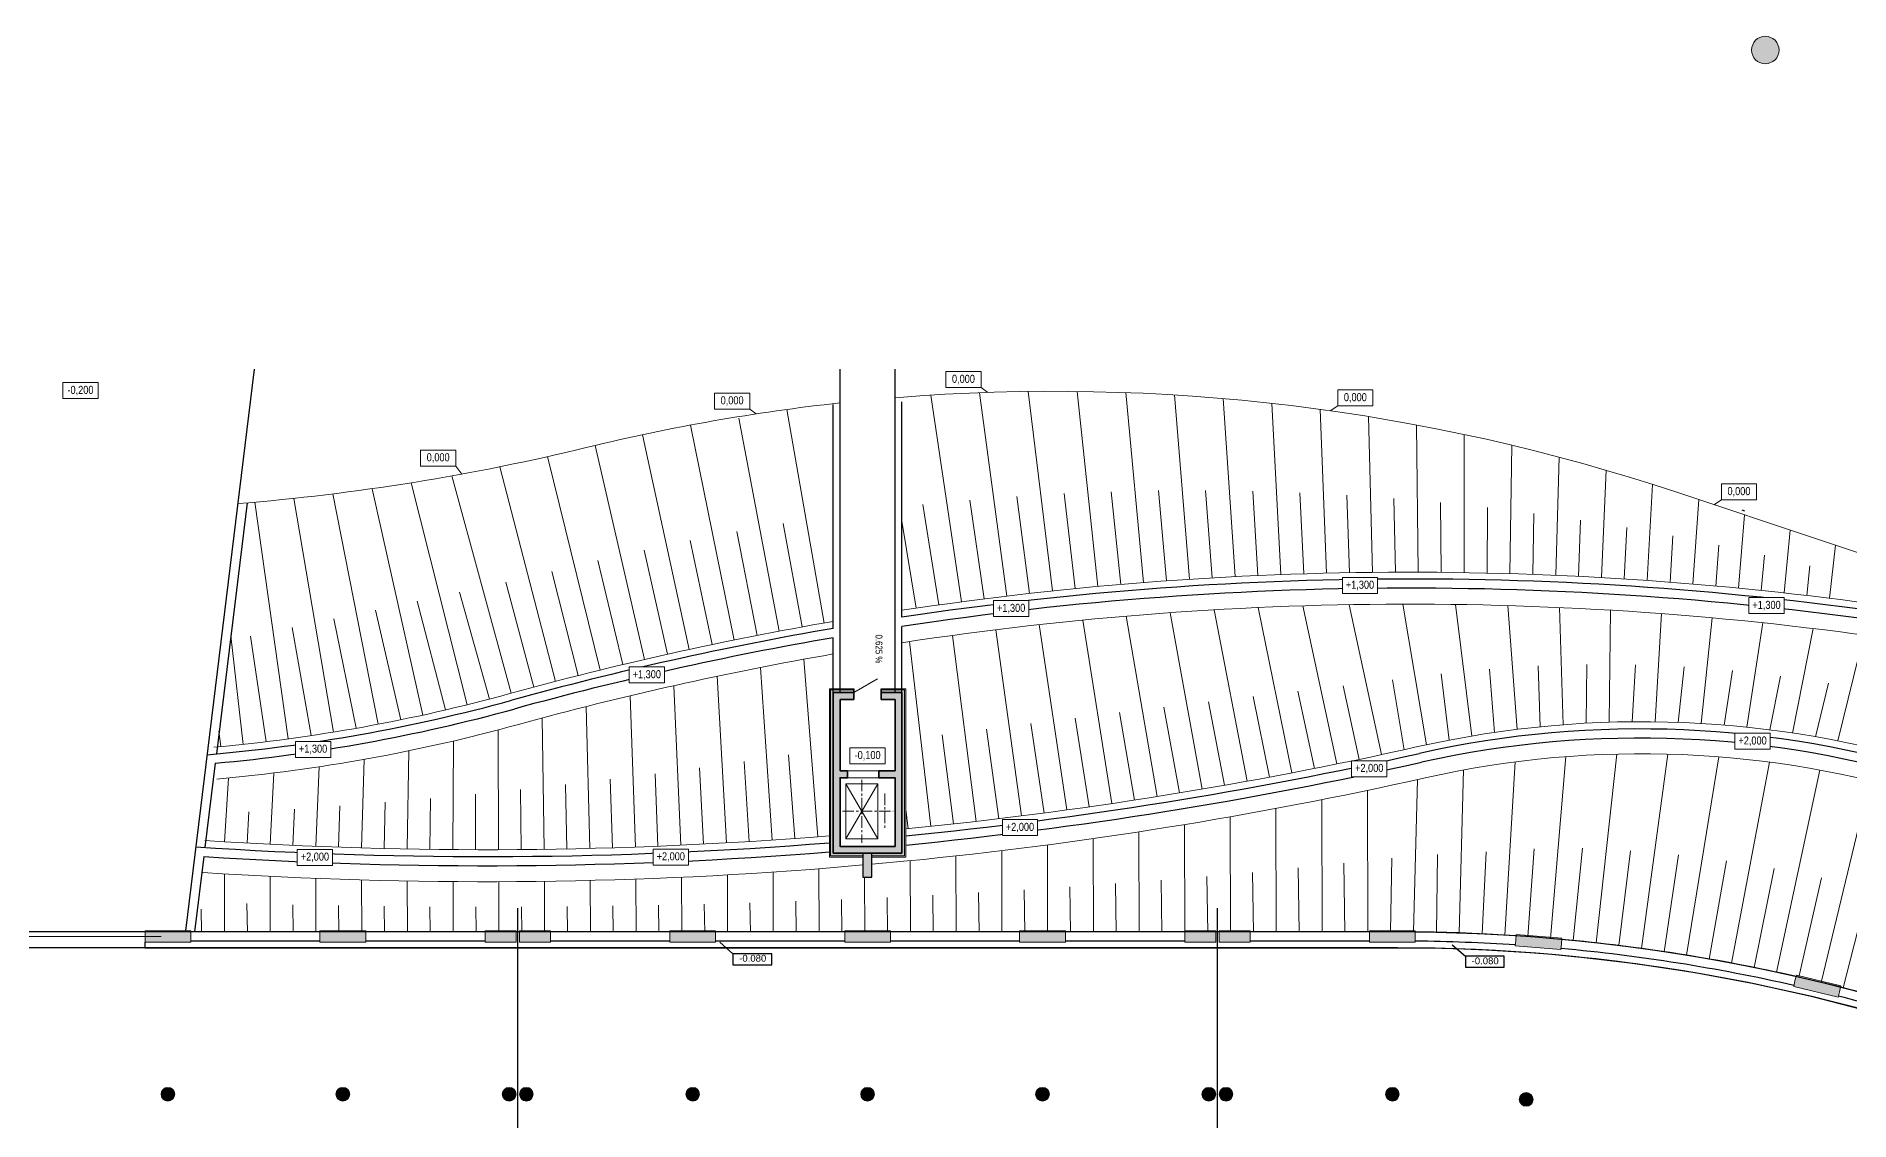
# Model space of a CAD drawing. Header units: millimetres. Extents: x 72919 to 485785, y -53256 to 338519.
# Drawn here: x 277277 to 356589, y 251501 to 298911 of the extents above; entities that cross this region are included whole.
import ezdxf
from ezdxf.enums import TextEntityAlignment as Align

# ---------------------------------------------------------------- set-up
doc = ezdxf.new("R2010")
doc.units = ezdxf.units.MM
doc.set_wipeout_variables(frame=1)
doc.linetypes.add('CENTER', pattern=[2, 1.25, -0.25, 0.25, -0.25])
for name, color, linetype, lineweight in [('door', 177, 'Continuous', 9), ('gr', 251, 'Continuous', 40), ('h', 7, 'Continuous', 9), ('lifts', 7, 'Continuous', 35), ('wall', 5, 'Continuous', 40)]:
    doc.layers.add(name, color=color, linetype=linetype, lineweight=lineweight)
doc.styles.add('STW_ARIAL', font='arial.ttf')
doc.styles.add('Шрифт надписей', font='ARIALN.TTF')

# ---------------------------------------------------------------- blocks, each defined once
blk = doc.blocks.new('Откосы  по обваловке')
at = {"layer": 'gr', "lineweight": 18, "flags": 128}
for points in [[(35222.674, 32860.108, 0.032557), (35217.396, 32870.008, -0.039553), (35210.301, 32883.779, -0.039028)], [(35199.852, 32881.466, 0.044647), (35206.107, 32869.884, -0.024433), (35213.501, 32857.424, -0.024229)], [(35195.856, 32880.57, 0.036571), (35204.539, 32854.672, 0.036472)], [(35198.566, 32880.913, 0.044647), (35204.94, 32869.111, -0.024022), (35212.15, 32856.982, -0.024022)], [(35191.917, 32879.755), (35206.789, 32834.274), (35208.505, 32829.014), (35209.399, 32825.975, -0.169619), (35205.761, 32774.107, -0.169619)], [(35194.5, 32880.223, 0.036472), (35203.219, 32854.201, 0.036472)], [(35230.217, 32804.477), (35230.332, 32824.068, 0.10099), (35223.636, 32857.897)], [(35219.976, 32769.086, 0.027235), (35223.423, 32776.232, 0.106055), (35228.256, 32803.194, 0.031282), (35227.47, 32811.319, 0.077301), (35213.549, 32854.283, 0.077119)], [(35221.201, 32768.409, 0.030347), (35224.717, 32775.698, 0.106069), (35229.655, 32803.242, 0.031282), (35228.852, 32811.54, 0.076939), (35214.895, 32854.723, 0.076939)], [(35204.553, 32851.09, 0.030459), (35215.041, 32830.7, -0.267852), (35215.676, 32787.732, -0.000158), (35208.504, 32774.8, -0.000158)], [(35205.862, 32851.591, 0.030365), (35216.244, 32831.417, -0.267831), (35216.9, 32787.052, -0.000174), (35209.004, 32772.817)]]:
    blk.add_lwpolyline(points, format="xyb", dxfattribs=at)
for points in [[(35210.595, 32883.084), (35201.214, 32878.482)], [(35204.709, 32882.271), (35200.371, 32880.287)], [(35200.594, 32881.474), (35199.974, 32881.186)], [(35204.968, 32881.452), (35200.792, 32879.37)], [(35211.283, 32881.514), (35202.105, 32876.701)], [(35198.774, 32880.435), (35196.073, 32879.731)], [(35192.95, 32879.783), (35192.004, 32879.459)], [(35205.895, 32879.834), (35201.66, 32877.577)], [(35212, 32879.954), (35203.044, 32874.944)], [(35194.736, 32879.308), (35192.323, 32878.511)], [(35197.639, 32879.125), (35196.325, 32878.774)], [(35199.597, 32878.621), (35196.587, 32877.802)], [(35206.823, 32878.22), (35202.575, 32875.808)], [(35212.746, 32878.402), (35204.03, 32873.213)], [(35193.809, 32877.964), (35192.625, 32877.558)], [(35195.253, 32877.373), (35192.945, 32876.61)], [(35198.377, 32877.273), (35196.849, 32876.848)], [(35200.469, 32876.827), (35197.122, 32875.878)], [(35207.751, 32876.61), (35203.538, 32874.064)], [(35213.521, 32876.86), (35205.062, 32871.51)], [(35194.383, 32876.046), (35193.247, 32875.657)], [(35195.79, 32875.444), (35193.566, 32874.709)], [(35199.129, 32875.429), (35197.394, 32874.927)], [(35201.389, 32875.056), (35197.677, 32873.96)], [(35208.682, 32875), (35204.547, 32872.347)], [(35214.359, 32875.264), (35206.141, 32869.833)], [(35194.967, 32874.133), (35193.869, 32873.756)], [(35196.346, 32873.521), (35194.188, 32872.809)], [(35199.893, 32873.594), (35197.959, 32873.011)], [(35202.357, 32873.308), (35198.252, 32872.048)], [(35209.634, 32873.357), (35205.604, 32870.656)], [(35215.393, 32873.388), (35207.235, 32868.153)], [(35195.561, 32872.222), (35194.49, 32871.855)], [(35200.671, 32871.768), (35198.545, 32871.103)], [(35196.924, 32871.606), (35194.81, 32870.908)], [(35203.373, 32871.584), (35198.848, 32870.142)], [(35210.677, 32871.566), (35206.701, 32868.979)], [(35216.465, 32871.541), (35208.305, 32866.459)], [(35196.165, 32870.315), (35195.112, 32869.954)], [(35197.521, 32869.697), (35195.431, 32869.007)], [(35201.461, 32869.95), (35199.151, 32869.2)], [(35204.435, 32869.885), (35199.465, 32868.243)], [(35211.749, 32869.798), (35207.783, 32867.292)], [(35217.575, 32869.718), (35209.353, 32864.751)], [(35196.78, 32868.412), (35195.733, 32868.053)], [(35198.138, 32867.794), (35196.053, 32867.106)], [(35202.264, 32868.141), (35199.777, 32867.304)], [(35205.532, 32868.209), (35200.101, 32866.35)], [(35212.831, 32868.036), (35208.842, 32865.591)], [(35218.669, 32867.886), (35210.378, 32863.029)], [(35197.404, 32866.512), (35196.355, 32866.152)], [(35203.08, 32866.34), (35200.424, 32865.415)], [(35206.605, 32866.536), (35200.758, 32864.464)], [(35213.887, 32866.259), (35209.878, 32863.875)], [(35198.776, 32865.899), (35196.674, 32865.205)], [(35219.718, 32866.028), (35211.379, 32861.293)], [(35198.039, 32864.615), (35196.976, 32864.251)], [(35203.909, 32864.549), (35201.091, 32863.532)], [(35207.647, 32864.862), (35201.435, 32862.586)], [(35199.434, 32864.01), (35197.296, 32863.304)], [(35214.915, 32864.466), (35210.891, 32862.146)], [(35220.661, 32864.112), (35212.357, 32859.544)], [(35208.66, 32863.185), (35202.131, 32860.715)], [(35198.683, 32862.722), (35197.598, 32862.35)], [(35200.112, 32862.127), (35197.918, 32861.403)], [(35204.75, 32862.765), (35201.777, 32861.658)], [(35215.918, 32862.658), (35211.88, 32860.403)], [(35221.676, 32862.237), (35213.311, 32857.781)], [(35209.644, 32861.506), (35202.848, 32858.851)], [(35199.338, 32860.833), (35198.22, 32860.449)], [(35205.604, 32860.991), (35202.484, 32859.79)], [(35216.893, 32860.836), (35212.846, 32858.647)], [(35200.81, 32860.252), (35198.539, 32859.502)], [(35210.601, 32859.823), (35203.585, 32856.995)], [(35200.003, 32858.947), (35198.841, 32858.548)], [(35206.47, 32859.225), (35203.211, 32857.93)], [(35201.528, 32858.383), (35199.161, 32857.601)], [(35207.349, 32857.468), (35203.957, 32856.078)], [(35211.531, 32858.135), (35204.341, 32855.147)], [(35200.678, 32857.064), (35199.463, 32856.648)], [(35202.267, 32856.52), (35199.782, 32855.7)], [(35218.602, 32855.936), (35215.174, 32854.165)], [(35224.228, 32856.447), (35216.055, 32852.365)], [(35201.363, 32855.185), (35200.084, 32854.747)], [(35219.575, 32855.292), (35215.617, 32853.267)], [(35203.026, 32854.665), (35200.404, 32853.799)], [(35203.219, 32854.201), (35203.782, 32852.887)], [(35224.992, 32854.454), (35216.912, 32850.553)], [(35213.697, 32853.989), (35206.308, 32850.586)], [(35220.401, 32853.398), (35216.486, 32851.462)], [(35202.059, 32853.309), (35200.706, 32852.846)], [(35203.295, 32852.648), (35201.026, 32851.898)], [(35203.941, 32852.518), (35204.553, 32851.09)], [(35206.676, 32851.857), (35205.902, 32851.5)], [(35214.543, 32852.276), (35207.133, 32848.768)], [(35225.707, 32852.443), (35217.744, 32848.73)], [(35202.764, 32851.437), (35201.328, 32850.945)], [(35210.269, 32851.361), (35206.717, 32849.678)], [(35221.192, 32851.49), (35217.33, 32849.644)], [(35204.605, 32850.974), (35201.647, 32849.997)], [(35215.366, 32850.554), (35207.977, 32846.958)], [(35226.372, 32850.414), (35218.551, 32846.896)], [(35203.48, 32849.568), (35201.949, 32849.044)], [(35211.105, 32849.594), (35207.552, 32847.863)], [(35221.948, 32849.568), (35218.15, 32847.815)], [(35205.425, 32849.138), (35202.269, 32848.096)], [(35216.167, 32848.821), (35208.84, 32845.158)], [(35226.986, 32848.37), (35219.334, 32845.051)], [(35204.205, 32847.703), (35202.571, 32847.143)], [(35206.265, 32847.31), (35202.89, 32846.195)], [(35211.938, 32847.826), (35208.405, 32846.058)], [(35216.947, 32847.075), (35209.723, 32843.367)], [(35222.668, 32847.633), (35218.945, 32845.976)], [(35227.55, 32846.311), (35220.092, 32843.196)], [(35204.941, 32845.841), (35203.192, 32845.242)], [(35207.126, 32845.488), (35203.512, 32844.294)], [(35212.771, 32846.056), (35209.278, 32844.263)], [(35223.353, 32845.687), (35219.716, 32844.126)], [(35217.705, 32845.316), (35210.624, 32841.585)], [(35205.687, 32843.983), (35203.814, 32843.341)], [(35213.602, 32844.285), (35210.17, 32842.476)], [(35228.062, 32844.24), (35220.824, 32841.33)], [(35208.008, 32843.673), (35204.134, 32842.393)], [(35218.442, 32843.542), (35211.545, 32839.813)], [(35224.001, 32843.728), (35220.461, 32842.265)], [(35214.432, 32842.512), (35211.081, 32840.699)], [(35206.443, 32842.128), (35204.436, 32841.44)], [(35208.911, 32841.865), (35204.755, 32840.492)], [(35219.158, 32841.752), (35212.484, 32838.051)], [(35224.613, 32841.759), (35221.18, 32840.395)], [(35228.523, 32842.156), (35221.531, 32839.455)], [(35215.261, 32840.735), (35212.012, 32838.932)], [(35207.21, 32840.277), (35205.057, 32839.539)], [(35209.834, 32840.063), (35205.377, 32838.591)], [(35219.854, 32839.944), (35213.443, 32836.299)], [(35228.932, 32840.063), (35222.213, 32837.571)], [(35225.189, 32839.781), (35221.875, 32838.515)], [(35207.986, 32838.429), (35205.679, 32837.638)], [(35216.089, 32838.956), (35212.96, 32837.175)], [(35210.779, 32838.269), (35205.998, 32836.69)], [(35220.53, 32838.119), (35214.42, 32834.558)], [(35225.727, 32837.793), (35222.544, 32836.626)], [(35229.289, 32837.96), (35222.869, 32835.677)], [(35216.918, 32837.172), (35213.928, 32835.429)], [(35208.773, 32836.585), (35206.3, 32835.737)], [(35211.744, 32836.482), (35206.62, 32834.789)], [(35221.208, 32836.206), (35215.416, 32832.824)], [(35217.76, 32835.352), (35214.916, 32833.69)], [(35226.23, 32835.797), (35223.188, 32834.728)], [(35229.593, 32835.85), (35223.5, 32833.775)], [(35209.579, 32834.745), (35206.922, 32833.836)], [(35212.733, 32834.698), (35207.241, 32832.888)], [(35221.958, 32833.986), (35216.438, 32831.089)], [(35226.695, 32833.793), (35223.805, 32832.822)], [(35229.846, 32833.733), (35224.105, 32831.864)], [(35210.396, 32832.911), (35207.542, 32831.935)], [(35213.741, 32832.924), (35207.861, 32830.987)], [(35218.667, 32833.389), (35215.928, 32831.951)], [(35219.578, 32831.447), (35216.939, 32830.21)], [(35222.663, 32831.786), (35217.415, 32829.329)], [(35227.123, 32831.783), (35224.397, 32830.907)], [(35230.046, 32831.611), (35224.684, 32829.946)], [(35211.252, 32830.991), (35208.192, 32830.043)], [(35214.872, 32830.986), (35208.483, 32829.086)], [(35223.326, 32829.602), (35218.312, 32827.526)], [(35227.515, 32829.766), (35224.963, 32828.985)], [(35212.03, 32829.138), (35208.757, 32828.124)], [(35215.895, 32829.203), (35209.048, 32827.167)], [(35220.442, 32829.492), (35217.876, 32828.428)], [(35230.194, 32829.486), (35225.237, 32828.02)], [(35221.235, 32827.512), (35218.731, 32826.606)], [(35223.948, 32827.429), (35219.126, 32825.685)], [(35227.869, 32827.745), (35225.503, 32827.055)], [(35230.289, 32827.358), (35225.764, 32826.086)], [(35212.804, 32827.161), (35209.335, 32826.209)], [(35216.933, 32827.168), (35209.594, 32825.244)], [(35228.186, 32825.719), (35226.017, 32825.118)], [(35213.574, 32825.198), (35209.842, 32824.275)], [(35217.841, 32825.129), (35210.077, 32823.303)], [(35221.955, 32825.51), (35219.503, 32824.746)], [(35224.533, 32825.264), (35219.855, 32823.808)], [(35230.331, 32825.23), (35226.265, 32824.146)], [(35222.602, 32823.486), (35220.19, 32822.853)], [(35228.466, 32823.689), (35226.505, 32823.174)], [(35214.261, 32823.201), (35210.3, 32822.328)], [(35218.641, 32823.047), (35210.51, 32821.35)], [(35225.081, 32823.102), (35220.499, 32821.901)], [(35230.326, 32823.103), (35226.739, 32822.199)], [(35214.809, 32821.166), (35210.708, 32820.37)], [(35219.333, 32820.926), (35210.894, 32819.388)], [(35223.176, 32821.443), (35220.79, 32820.931)], [(35225.596, 32820.938), (35221.056, 32819.966)], [(35228.708, 32821.656), (35226.966, 32821.224)], [(35230.314, 32820.989), (35227.188, 32820.245)], [(35223.677, 32819.382), (35221.302, 32818.984)], [(35228.914, 32819.621), (35227.401, 32819.268)], [(35215.285, 32819.111), (35211.067, 32818.403)], [(35219.913, 32818.772), (35211.228, 32817.416)], [(35226.077, 32818.768), (35221.524, 32818.007)], [(35230.301, 32818.888), (35227.609, 32818.286)], [(35215.689, 32817.039), (35211.376, 32816.427)], [(35224.105, 32817.304), (35221.726, 32817.016)], [(35229.082, 32817.585), (35227.81, 32817.306)], [(35220.381, 32816.592), (35211.511, 32815.436)], [(35226.526, 32816.589), (35221.903, 32816.03)], [(35230.289, 32816.8), (35228.005, 32816.322)], [(35216.019, 32814.952), (35211.634, 32814.444)], [(35224.458, 32815.211), (35222.059, 32815.03)], [(35220.735, 32814.39), (35211.744, 32813.45)], [(35226.943, 32814.394), (35222.192, 32814.037)], [(35216.276, 32812.855), (35211.842, 32812.454)], [(35220.975, 32812.173), (35211.927, 32811.458)], [(35216.458, 32810.75), (35212, 32810.461)]]:
    blk.add_lwpolyline(points, dxfattribs=at)

msp = doc.modelspace()

# ---------------------------------------------------------------- hatches: boundary and pattern name
at = {"ltscale": 500, "true_color": 0x000000}
h = msp.add_hatch(color=18, dxfattribs=at)
h.dxf.hatch_style = 1
edge = h.paths.add_edge_path()
edge.add_arc((352897.53444, 298310.91571), 600, 180, 540, ccw=False)
h = msp.add_hatch(color=18, dxfattribs=at)
h.dxf.hatch_style = 1
h.paths.add_polyline_path([(314835.43379, 266495.09178), (314130.43379, 266495.09178), (314130.43379, 266795.09178), (314835.43379, 266795.09178), (314835.43379, 269915.09178), (314235.43379, 269915.09178), (314235.43379, 270215.09178), (315135.43379, 270215.09178), (315135.43379, 263195.09178), (312435.43379, 263195.09178), (312135.43379, 263195.09178), (312135.43379, 270215.09178), (313035.43379, 270215.09178), (313035.43379, 269915.09178), (312435.43379, 269915.09178), (312435.43379, 266795.09178), (312750.43379, 266795.09178), (312750.43379, 266495.09178), (312435.43379, 266495.09178), (312435.43379, 263495.09178), (314835.43379, 263495.09178)])
h = msp.add_hatch(color=18, dxfattribs=at)
h.dxf.hatch_style = 1
edge = h.paths.add_edge_path()
edge.add_arc((283035.43379, 252654.99944), 300, 9, 369)
h = msp.add_hatch(color=18, dxfattribs=at)
h.dxf.hatch_style = 1
edge = h.paths.add_edge_path()
edge.add_arc((290685.43379, 252654.99944), 300, 9, 369)
h = msp.add_hatch(color=18, dxfattribs=at)
h.dxf.hatch_style = 1
edge = h.paths.add_edge_path()
edge.add_arc((297960.43379, 252654.99944), 300, 9, 369)
h = msp.add_hatch(color=18, dxfattribs=at)
h.dxf.hatch_style = 1
edge = h.paths.add_edge_path()
edge.add_arc((298710.43379, 252654.99944), 300, 9, 369)
h = msp.add_hatch(color=18, dxfattribs=at)
h.dxf.hatch_style = 1
edge = h.paths.add_edge_path()
edge.add_arc((305985.43379, 252654.99944), 300, 9, 369)
h = msp.add_hatch(color=18, dxfattribs=at)
h.dxf.hatch_style = 1
edge = h.paths.add_edge_path()
edge.add_arc((313635.43379, 252654.99944), 300, 9, 369)
h = msp.add_hatch(color=18, dxfattribs=at)
h.dxf.hatch_style = 1
edge = h.paths.add_edge_path()
edge.add_arc((321285.43379, 252654.99944), 300, 9, 369)
h = msp.add_hatch(color=18, dxfattribs=at)
h.dxf.hatch_style = 1
edge = h.paths.add_edge_path()
edge.add_arc((328560.43379, 252654.99944), 300, 9, 369)
h = msp.add_hatch(color=18, dxfattribs=at)
h.dxf.hatch_style = 1
edge = h.paths.add_edge_path()
edge.add_arc((329310.43379, 252654.99944), 300, 9, 369)
h = msp.add_hatch(color=18, dxfattribs=at)
h.dxf.hatch_style = 1
edge = h.paths.add_edge_path()
edge.add_arc((336585.43379, 252654.99944), 300, 9, 369)
h = msp.add_hatch(color=18, dxfattribs=at)
h.dxf.hatch_style = 1
edge = h.paths.add_edge_path()
edge.add_arc((342439.08931, 252433.84897), 300, 0, 360)
at = {"layer": 'wall', "lineweight": 18, "ltscale": 0.007407, "true_color": 0x000000}
h = msp.add_hatch(color=18, dxfattribs=at)
h.dxf.hatch_style = 1
h.paths.add_polyline_path([(312135.43379, 270215.09178), (312015.43379, 270335.09178), (312015.43379, 263075.09178), (312135.43379, 263195.09178)])
h = msp.add_hatch(color=18, dxfattribs=at)
h.dxf.hatch_style = 1
h.paths.add_polyline_path([(313035.43379, 270335.09178), (313035.43379, 270215.09178), (312135.43379, 270215.09178), (312015.43379, 270335.09178)])
h.paths.add_polyline_path([(314235.43379, 270215.09178), (314235.43379, 270335.09178), (315255.43379, 270335.09178), (315135.43379, 270215.09178)])
h = msp.add_hatch(color=18, dxfattribs=at)
h.dxf.hatch_style = 1
h.paths.add_polyline_path([(315135.43379, 270215.09178), (315255.43379, 270335.09178), (315255.43379, 263075.09178), (315135.43379, 263195.09178)])
h = msp.add_hatch(color=18, dxfattribs=at)
h.dxf.hatch_style = 1
h.paths.add_polyline_path([(313826.96172, 263195.09178), (313826.96172, 263075.09178), (315255.43379, 263075.09178), (315135.43379, 263195.09178)])
h.paths.add_polyline_path([(313426.96172, 263075.09178), (313426.96172, 263195.09178), (312135.43379, 263195.09178), (312015.43379, 263075.09178)])
h = msp.add_hatch(color=18, dxfattribs=at)
h.dxf.hatch_style = 1
h.paths.add_polyline_path([(313826.96172, 263195.09178), (313426.96172, 263195.09178), (313426.96172, 262145.09178), (313826.96172, 262145.09178)])
h = msp.add_hatch(color=18, dxfattribs=at)
h.dxf.hatch_style = 1
h.paths.add_polyline_path([(282035.43379, 259804.99944), (284035.43379, 259804.99944), (284035.43379, 259304.99944), (282035.43379, 259304.99944)])
h = msp.add_hatch(color=18, dxfattribs=at)
h.dxf.hatch_style = 1
h.paths.add_polyline_path([(289685.43379, 259804.99944), (291685.43379, 259804.99944), (291685.43379, 259304.99944), (289685.43379, 259304.99944)])
h = msp.add_hatch(color=18, dxfattribs=at)
h.dxf.hatch_style = 1
h.paths.add_polyline_path([(296910.43379, 259804.99944), (298260.43379, 259804.99944), (298260.43379, 259304.99944), (296910.43379, 259304.99944)])
h = msp.add_hatch(color=18, dxfattribs=at)
h.dxf.hatch_style = 1
h.paths.add_polyline_path([(298410.43379, 259804.99944), (299760.43379, 259804.99944), (299760.43379, 259304.99944), (298410.43379, 259304.99944)])
h = msp.add_hatch(color=18, dxfattribs=at)
h.dxf.hatch_style = 1
h.paths.add_polyline_path([(304985.43379, 259804.99944), (306985.43379, 259804.99944), (306985.43379, 259304.99944), (304985.43379, 259304.99944)])
h = msp.add_hatch(color=18, dxfattribs=at)
h.dxf.hatch_style = 1
h.paths.add_polyline_path([(312635.43379, 259804.99944), (314635.43379, 259804.99944), (314635.43379, 259304.99944), (312635.43379, 259304.99944)])
h = msp.add_hatch(color=18, dxfattribs=at)
h.dxf.hatch_style = 1
h.paths.add_polyline_path([(320285.43379, 259804.99944), (322285.43379, 259804.99944), (322285.43379, 259304.99944), (320285.43379, 259304.99944)])
h = msp.add_hatch(color=18, dxfattribs=at)
h.dxf.hatch_style = 1
h.paths.add_polyline_path([(327510.43399, 259804.99944), (328860.43399, 259804.99944), (328860.43399, 259304.99944), (327510.43399, 259304.99944)])
h = msp.add_hatch(color=18, dxfattribs=at)
h.dxf.hatch_style = 1
h.paths.add_polyline_path([(329010.43405, 259804.99944), (330360.43405, 259804.99944), (330360.43405, 259304.99944), (329010.43405, 259304.99944)])
h = msp.add_hatch(color=18, dxfattribs=at)
h.dxf.hatch_style = 1
h.paths.add_polyline_path([(337585.03123, 259805.20005), (335585.03123, 259805.19318), (335585.03295, 259305.19318), (337585.03295, 259305.20005)])
h = msp.add_hatch(color=18, dxfattribs=at)
h.dxf.hatch_style = 1
h.paths.add_polyline_path([(335585.43379, 259804.99944), (336935.43379, 259804.99944), (336935.43379, 259304.99944), (335585.43379, 259304.99944)])
h = msp.add_hatch(color=18, dxfattribs=at)
h.dxf.hatch_style = 1
h.paths.add_polyline_path([(343957.3599, 258985.11264), (341963.52469, 259142.02398), (342002.75253, 259640.48278), (343996.58773, 259483.57144)])
h = msp.add_hatch(color=18, dxfattribs=at)
h.dxf.hatch_style = 1
h.paths.add_polyline_path([(356082.19319, 256905.89631), (354137.45174, 257372.78036), (354254.17276, 257858.96572), (356198.9142, 257392.08167)])

# ---------------------------------------------------------------- linework, layer by layer
at = {"color": 18, "ltscale": 500, "true_color": 0x000000}
for p, q in [((286810.43376, 284354.99944), (283804.31134, 259804.99944)), ((312135.43379, 273117.36129), (312135.43379, 282810.15472)), ((286498.03329, 278512.66349), (285154.22296, 267538.21245)), ((352004.09262, 278150.91924), (351890.66955, 278190.48952)), ((285104.48977, 267132.058), (284653.83396, 263451.70223)), ((284605.14043, 263054.03843), (284201.17648, 259754.99944))]:
    msp.add_line(p, q, dxfattribs=at)
for points in [[(312435.43379, 270214.99944), (312435.43379, 284354.99944)], [(314835.43379, 270214.99944), (314835.43379, 284354.99944)], [(312135.43379, 273024.98771), (312135.43379, 282647.71154)], [(315135.43379, 273511.38067), (315135.43379, 282933.18136)], [(315135.43379, 270214.99944), (315135.43379, 273106.79689)], [(312135.43379, 270214.99944), (312135.43379, 272619.05118)], [(313426.96172, 263195.09178), (313426.96172, 262145.09178), (313826.96172, 262145.09178), (313826.96172, 263195.09178), (313426.96172, 263195.09178)], [(298335.43379, 187152.81026), (298335.43379, 260799.18669)], [(328935.43379, 187152.81026), (328935.43379, 260799.18669)], [(289685.43379, 259354.99944), (284035.43379, 259354.99944)], [(289685.43379, 259754.99944), (284201.17648, 259754.99944)], [(296910.43379, 259754.99944), (291685.43379, 259754.99944)], [(296910.43379, 259354.99944), (291685.43379, 259354.99944)], [(304985.43379, 259754.99944), (299760.43379, 259754.99944)], [(304985.43379, 259354.99944), (299760.43379, 259354.99944)], [(312635.43379, 259754.99944), (306985.43379, 259754.99944)], [(312635.43379, 259354.99944), (306985.43379, 259354.99944)], [(320285.43379, 259754.99944), (314635.43379, 259754.99944)], [(320285.43379, 259354.99944), (314635.43379, 259354.99944)], [(327510.43399, 259754.99944), (322285.43379, 259754.99944)], [(327510.43399, 259354.99944), (322285.43379, 259354.99944)], [(335585.43379, 259754.99944), (330360.43405, 259754.99944)], [(335585.43379, 259354.99944), (330360.43405, 259354.99944)], [(282020.09029, 259304.99944), (282020.09029, 259051.17079)], [(337570.09057, 259051.17079), (282020.09029, 259051.17079)], [(307173.79182, 259301.28798), (307748.0287, 258802.29295)], [(339206.424, 259188.56574), (339780.66089, 258689.57071)]]:
    msp.add_lwpolyline(points, dxfattribs=at)
for points in [[(415650.43379, 180914.99944, 0.4142135624), (336810.43379, 259754.99944), (221610.43379, 259754.99944, 0.4142135624), (142770.43379, 180914.99944), (142770.43379, 104414.99944, 0.4142135624), (221610.43379, 25574.99944), (336810.43379, 25574.99944, 0.4142135624), (415650.43379, 104414.99944)], [(414950.43379, 180914.99944, 0.4142135624), (336810.43379, 259054.99944), (221610.43379, 259054.99944, 0.4142135624), (143470.43379, 180914.99944), (143470.43379, 104414.99944, 0.4142135624), (221610.43379, 26274.99944), (336810.43379, 26274.99944, 0.4142135624), (414950.43379, 104414.99944)]]:
    msp.add_lwpolyline(points, format="xyb", close=True, dxfattribs=at)
for points in [[(341998.73395, 259584.09847, 0.0140072574), (337585.43379, 259751.19021, 0.0140072574)], [(341967.34778, 259185.29929, 0.0139785477), (337585.43379, 259351.17079, 0.0139785477)], [(354241.41579, 257803.92235, 0.0329396854), (343992.56862, 259427.18028, 0.0329396854)], [(388758.73788, 239272.85203, 0.1813556351), (337567.12652, 259051.18543, 0.1813556351)], [(354148.03009, 257414.94294, 0.0329073073), (343961.18245, 259028.3811, 0.0329073073)], [(366054.889, 254130.48578, 0.0329396854), (356186.15563, 257337.03163, 0.0329396854)], [(365901.80325, 253760.90408, 0.0329073073), (356092.76994, 256948.05221, 0.0329073073)]]:
    msp.add_lwpolyline(points, format="xyb", dxfattribs=at)
for points in [[(309443.13422, 258802.29586), (307748.0287, 258802.29295), (307748.02953, 258322.89326), (309443.13505, 258322.89617)], [(341475.76641, 258689.57362), (339780.66089, 258689.57071), (339780.66171, 258210.17102), (341475.76723, 258210.17394)]]:
    msp.add_lwpolyline(points, close=True, dxfattribs=at)
for centre, radius, start, end in [((337325.9592, 127148.51846), 147635.49187, 81.0052906646, 98.6446700156), ((337325.9592, 127148.51846), 148035.49187, 81.0052906646, 98.6211334873), ((337325.9592, 127148.51846), 148035.49187, 99.7974385256, 105.3759844339), ((337325.9592, 127148.51846), 147635.49187, 99.8242463556, 105.3759844339), ((278411.41483, 341387.12766), 74156.10385, 274.900944613, 285.3759844339), ((278411.41483, 341387.12766), 74556.10385, 275.1505093892, 285.3759844339), ((347428.28292, 224373.75371), 44253.70416, 42.8775228342, 102.6019006349), ((347428.28292, 224373.75371), 43853.70416, 42.8775228342, 102.6019006349), ((296914.97454, 450322.09746), 187272.20878, 275.6356288371, 282.6019006349), ((296914.97454, 450322.09746), 187672.20878, 275.6235784247, 282.6019006349), ((296914.97454, 450322.09746), 187272.20878, 266.1234620648, 274.6096469895), ((296914.97454, 450322.09746), 187672.20878, 266.2391434089, 274.5998008941)]:
    msp.add_arc(centre, radius, start, end, dxfattribs=at)
at = {"layer": 'door', "linetype": 'ByBlock', "ltscale": 100}
msp.add_line((313035.43379, 270215.09178), (314074.66427, 270815.09178), dxfattribs=at)
at = {"layer": 'h'}
for p, q in [((318597.0947, 283553.09311), (318886.95749, 283341.79831)), ((308479.42545, 282613.9696), (308769.28824, 282402.6748)), ((334196.64293, 282750.4328), (333872.87705, 282539.138)), ((295624.00878, 280123.53913), (295890.37347, 279771.00563)), ((350974.58534, 278644.45915), (350650.81946, 278433.16435))]:
    msp.add_line(p, q, dxfattribs=at)
for points in [[(317057.0947, 283553.09311), (318597.0947, 283553.09311), (318597.0947, 284253.09311), (317057.0947, 284253.09311)], [(278440.43376, 283768.71142), (279980.43376, 283768.71142), (279980.43376, 283068.71142), (278440.43376, 283068.71142)], [(306939.42545, 282613.9696), (308479.42545, 282613.9696), (308479.42545, 283313.9696), (306939.42545, 283313.9696)], [(334196.64293, 282750.4328), (335736.64293, 282750.4328), (335736.64293, 283450.4328), (334196.64293, 283450.4328)], [(294084.00878, 280123.53913), (295624.00878, 280123.53913), (295624.00878, 280823.53913), (294084.00878, 280823.53913)], [(350974.58534, 278644.45915), (352514.58534, 278644.45915), (352514.58534, 279344.45915), (350974.58534, 279344.45915)], [(312865.43379, 267104.99945), (314405.43379, 267104.99945), (314405.43379, 267804.99945), (312865.43379, 267804.99945)]]:
    msp.add_lwpolyline(points, close=True, dxfattribs=at)
at = {"layer": 'lifts', "color": 0, "lineweight": 5, "ltscale": 100000}
for points in [[(313035.43379, 270385.09178), (311965.43379, 270385.09178), (311965.43379, 263025.09178), (313426.96172, 263025.09178)], [(313035.43379, 270335.09178), (312015.43379, 270335.09178), (312015.43379, 263075.09178), (313426.96172, 263075.09178)], [(313826.96172, 263025.09178), (315305.43379, 263025.09178), (315305.43379, 270385.09178), (314235.43379, 270385.09178)], [(313826.96172, 263075.09178), (315255.43379, 263075.09178), (315255.43379, 270335.09178), (314235.43379, 270335.09178)]]:
    msp.add_lwpolyline(points, dxfattribs=at)
at = {"layer": 'lifts', "color": 0, "ltscale": 100000}
for points in [[(312135.43379, 263195.09178), (312135.43379, 270215.09178)], [(313035.43379, 270215.09178), (312135.43379, 270215.09178)], [(313035.43379, 269915.09178), (312435.43379, 269915.09178)], [(312435.43379, 266795.09178), (312435.43379, 269915.09178)], [(313035.43379, 269915.09178), (313035.43379, 270385.09178)], [(314235.43379, 269915.09178), (314235.43379, 270385.09178)], [(315135.43379, 270215.09178), (314235.43379, 270215.09178)], [(314835.43379, 269915.09178), (314235.43379, 269915.09178)], [(314835.43379, 266795.09178), (314835.43379, 269915.09178)], [(315135.43379, 270215.09178), (315135.43379, 263195.09178)], [(312435.43379, 266795.09178), (312750.43379, 266795.09178), (312750.43379, 266495.09178), (312435.43379, 266495.09178), (312435.43379, 263495.09178), (314835.43379, 263495.09178), (314835.43379, 266495.09178), (314130.43379, 266495.09178), (314130.43379, 266795.09178), (314835.43379, 266795.09178)], [(315135.43379, 263195.09178), (312135.43379, 263195.09178)]]:
    msp.add_lwpolyline(points, dxfattribs=at)
at = {"layer": 'lifts', "color": 0, "lineweight": 20, "ltscale": 100000}
msp.add_lwpolyline([(312750.43379, 266495.09178), (314130.43379, 266495.09178), (314130.43379, 266795.09178), (312750.43379, 266795.09178)], close=True, dxfattribs=at)
for points in [[(312685.43379, 263830.09178), (314085.43379, 266230.09178)], [(312685.43379, 266230.09178), (314085.43379, 266230.09178), (314085.43379, 263830.09178), (312685.43379, 263830.09178), (312685.43379, 266230.09178), (314085.43379, 263830.09178)]]:
    msp.add_lwpolyline(points, dxfattribs=at)
at = {"layer": 'lifts', "color": 0, "linetype": 'CENTER', "lineweight": 20, "ltscale": 400}
for points in [[(313385.43379, 266410.08221), (313385.43379, 263650.10134)], [(314394.43379, 265802.24482), (314394.43379, 264257.93874)], [(312535.1458, 265030.09178), (314749.39857, 265030.09178)]]:
    msp.add_lwpolyline(points, dxfattribs=at)
at = {"layer": 'wall', "color": 18, "lineweight": 18, "ltscale": 0.007407, "true_color": 0x000000}
for p, q in [((275685.43379, 259554.99944), (282735.43379, 259554.99944)), ((282035.43379, 259304.99944), (282035.43379, 259804.99944)), ((282035.43379, 259804.99944), (284035.43379, 259804.99944)), ((284035.43379, 259804.99944), (284035.43379, 259304.99944)), ((289685.43379, 259804.99944), (291685.43379, 259804.99944)), ((289685.43379, 259304.99944), (289685.43379, 259804.99944)), ((291685.43379, 259804.99944), (291685.43379, 259304.99944)), ((284035.43379, 259304.99944), (282035.43379, 259304.99944)), ((291685.43379, 259304.99944), (289685.43379, 259304.99944))]:
    msp.add_line(p, q, dxfattribs=at)
for points in [[(296910.43379, 259804.99944), (298260.43379, 259804.99944), (298260.43379, 259304.99944), (296910.43379, 259304.99944), (296910.43379, 259804.99944)], [(299760.43379, 259804.99944), (299760.43379, 259304.99944), (298410.43379, 259304.99944), (298410.43379, 259804.99944), (299760.43379, 259804.99944)], [(304985.43379, 259804.99944), (306985.43379, 259804.99944)], [(306985.43379, 259804.99944), (306985.43379, 259304.99944), (304985.43379, 259304.99944), (304985.43379, 259804.99944)], [(312635.43379, 259804.99944), (314635.43379, 259804.99944)], [(314635.43379, 259804.99944), (314635.43379, 259304.99944), (312635.43379, 259304.99944), (312635.43379, 259804.99944)], [(322285.43379, 259804.99944), (322285.43379, 259304.99944), (320285.43379, 259304.99944), (320285.43379, 259804.99944)], [(320285.43379, 259804.99944), (322285.43379, 259804.99944)], [(327510.43399, 259804.99944), (328860.43399, 259804.99944), (328860.43399, 259304.99944), (327510.43399, 259304.99944), (327510.43399, 259804.99944)], [(330360.43405, 259804.99944), (330360.43405, 259304.99944), (329010.43405, 259304.99944), (329010.43405, 259804.99944), (330360.43405, 259804.99944)], [(335585.43379, 259804.99944), (337585.43379, 259804.99944)], [(337585.43379, 259804.99944), (337585.43379, 259304.99944), (335585.43379, 259304.99944), (335585.43379, 259804.99944)], [(341983.04087, 259384.69892), (341963.92497, 259141.80833), (343957.75963, 258984.89014), (343976.87554, 259227.78073)], [(343976.87554, 259227.78073), (343996.98918, 259483.34881), (342003.15451, 259640.267), (341983.04087, 259384.69892)], [(356139.46279, 257142.54196), (356199.30846, 257391.8171), (354254.56862, 257858.70783), (354194.72295, 257609.43268)], [(354194.72295, 257609.43268), (354137.84594, 257372.52287), (356082.58578, 256905.63214), (356139.46279, 257142.54196)]]:
    msp.add_lwpolyline(points, dxfattribs=at)
for centre, radius in [((352897.53444, 298310.91571), 600), ((283035.43379, 252654.99944), 300), ((290685.43379, 252654.99944), 300), ((297960.43379, 252654.99944), 300), ((298710.43379, 252654.99944), 300), ((305985.43379, 252654.99944), 300), ((313635.43379, 252654.99944), 300), ((321285.43379, 252654.99944), 300), ((328560.43379, 252654.99944), 300), ((329310.43379, 252654.99944), 300), ((336585.43379, 252654.99944), 300), ((342439.08931, 252433.84897), 300)]:
    msp.add_circle(centre, radius, dxfattribs=at)

# ---------------------------------------------------------------- block references
at = {"layer": 'wall', "color": 18, "lineweight": 18, "ltscale": 0.007407, "true_color": 0x000000, "xscale": 999.9999999999999, "yscale": 999.9999999999999, "zscale": 999.9999999999999, "rotation": 71.89262594900111}
msp.add_blockref('Откосы  по обваловке', (20598007.21244, -43408295.21277), dxfattribs=at)

# ---------------------------------------------------------------- texts
at = {"color": 18, "ltscale": 500, "true_color": 0x000000, "style": 'STW_ARIAL'}
for p in [(308611.75443, 258603.72865), (340644.38662, 258491.00641)]:
    msp.add_text('-0.080', height=298.8, rotation=0.0000984508, dxfattribs=at).set_placement(p, align=Align.MIDDLE_CENTER)
at = {"layer": 'h', "char_height": 350, "attachment_point": 5, "style": 'Шрифт надписей'}
for s, width, insert in [('0,000', 350, (317827.0947, 283903.09311)), ('-0,200', 5.8397345, (279210.43376, 283418.71142)), ('0,000', 350, (307709.42545, 282963.9696)), ('0,000', 350, (334966.64293, 283100.4328)), ('0,000', 350, (294854.00878, 280473.53913)), ('0,000', 350, (351744.58534, 278994.45915)), ('-0,100', 350, (313635.43379, 267454.99945))]:
    msp.add_mtext_dynamic_manual_height_columns(s, width=width, gutter_width=50, heights=[0], dxfattribs=dict(at, insert=insert))
at = {"layer": 'h', "insert": (313979.86112, 272126.64769), "char_height": 300, "attachment_point": 8, "rotation": 270, "style": 'Шрифт надписей'}
msp.add_mtext_dynamic_manual_height_columns('0.625 %', width=1385.5854298, gutter_width=50, heights=[0], dxfattribs=at)

# ---------------------------------------------------------------- next in the draw order: wipeouts: each hides what was drawn before it
for points in [[(334399.90247, 275251.16802), (335939.90247, 275251.16802), (335939.90247, 274551.16802), (334399.90247, 274551.16802)], [(319144.20643, 274238.65285), (320684.20643, 274238.65285), (320684.20643, 273538.65285), (319144.20643, 273538.65285)], [(352179.99472, 274369.95651), (353719.99472, 274369.95651), (353719.99472, 273669.95651), (352179.99472, 273669.95651)], [(303208.97955, 271338.19996), (304748.97955, 271338.19996), (304748.97955, 270638.19996), (303208.97955, 270638.19996)], [(288613.52929, 268082.49659), (290153.52929, 268082.49659), (290153.52929, 267382.49659), (288613.52929, 267382.49659)], [(351569.87798, 268441.55839), (353109.87798, 268441.55839), (353109.87798, 267741.55839), (351569.87798, 267741.55839)], [(334804.18547, 267241.60306), (336344.18547, 267241.60306), (336344.18547, 266541.60306), (334804.18547, 266541.60306)], [(319529.36317, 264664.03464), (321069.36317, 264664.03464), (321069.36317, 263964.03464), (319529.36317, 263964.03464)], [(288692.75335, 263365.27663), (290232.75335, 263365.27663), (290232.75335, 262665.27663), (288692.75335, 262665.27663)], [(304257.90493, 263378.17252), (305797.90493, 263378.17252), (305797.90493, 262678.17252), (304257.90493, 262678.17252)]]:
    msp.add_wipeout(points).dxf.layer = 'h'

# ---------------------------------------------------------------- next in the draw order: linework, layer by layer
at = {"layer": 'h'}
for points in [[(334399.90247, 274551.16802), (335939.90247, 274551.16802), (335939.90247, 275251.16802), (334399.90247, 275251.16802)], [(319144.20643, 273538.65285), (320684.20643, 273538.65285), (320684.20643, 274238.65285), (319144.20643, 274238.65285)], [(352179.99472, 273669.95651), (353719.99472, 273669.95651), (353719.99472, 274369.95651), (352179.99472, 274369.95651)], [(303208.97955, 270638.19996), (304748.97955, 270638.19996), (304748.97955, 271338.19996), (303208.97955, 271338.19996)], [(288613.52929, 267382.49659), (290153.52929, 267382.49659), (290153.52929, 268082.49659), (288613.52929, 268082.49659)], [(351569.87798, 267741.55839), (353109.87798, 267741.55839), (353109.87798, 268441.55839), (351569.87798, 268441.55839)], [(334804.18547, 266541.60306), (336344.18547, 266541.60306), (336344.18547, 267241.60306), (334804.18547, 267241.60306)], [(319529.36317, 263964.03464), (321069.36317, 263964.03464), (321069.36317, 264664.03464), (319529.36317, 264664.03464)], [(288692.75335, 262665.27663), (290232.75335, 262665.27663), (290232.75335, 263365.27663), (288692.75335, 263365.27663)], [(304257.90493, 262678.17252), (305797.90493, 262678.17252), (305797.90493, 263378.17252), (304257.90493, 263378.17252)]]:
    msp.add_lwpolyline(points, close=True, dxfattribs=at)

# ---------------------------------------------------------------- next in the draw order: texts
at = {"layer": 'h', "char_height": 350, "attachment_point": 5, "style": 'Шрифт надписей'}
for s, insert in [('+1,300', (335169.90247, 274901.16802)), ('+1,300', (319914.20643, 273888.65285)), ('+1,300', (352949.99472, 274019.95651)), ('+1,300', (303978.97955, 270988.19996)), ('+2,000', (352339.87798, 268091.55839)), ('+1,300', (289383.52929, 267732.49659)), ('+2,000', (335574.18547, 266891.60306)), ('+2,000', (320299.36317, 264314.03464)), ('+2,000', (289462.75335, 263015.27663)), ('+2,000', (305027.90493, 263028.17252))]:
    msp.add_mtext_dynamic_manual_height_columns(s, width=350, gutter_width=50, heights=[0], dxfattribs=dict(at, insert=insert))

doc.saveas('drawing.dxf')
